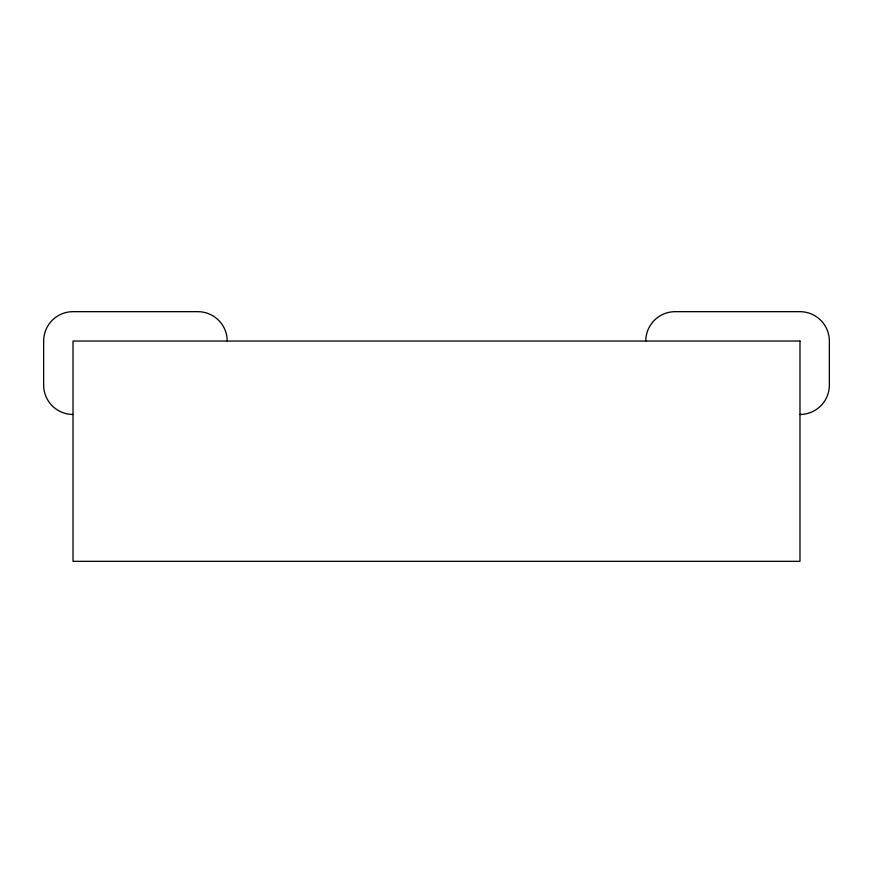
<?xml version="1.0" encoding="UTF-8"?>
<svg xmlns="http://www.w3.org/2000/svg" width="873" height="873" viewBox="0 0 873 873"><rect width="100%" height="100%" fill="white"/><g stroke="black" fill="none" stroke-linecap="round" stroke-linejoin="round"><path stroke-width="1.31" d="M227.22 341.037A29.376 29.376 0 0 0 197.855 311.672L73.026 311.672A29.376 29.376 0 0 0 43.65 341.037L43.65 385.102A29.376 29.376 0 0 0 73.026 414.468M645.78 341.037A29.376 29.376 0 0 1 675.145 311.672L799.974 311.672A29.376 29.376 0 0 1 829.35 341.037L829.35 385.102A29.376 29.376 0 0 1 799.974 414.468M799.974 341.037L73.026 341.037L73.026 561.328L799.974 561.328L799.974 341.037"/></g></svg>
